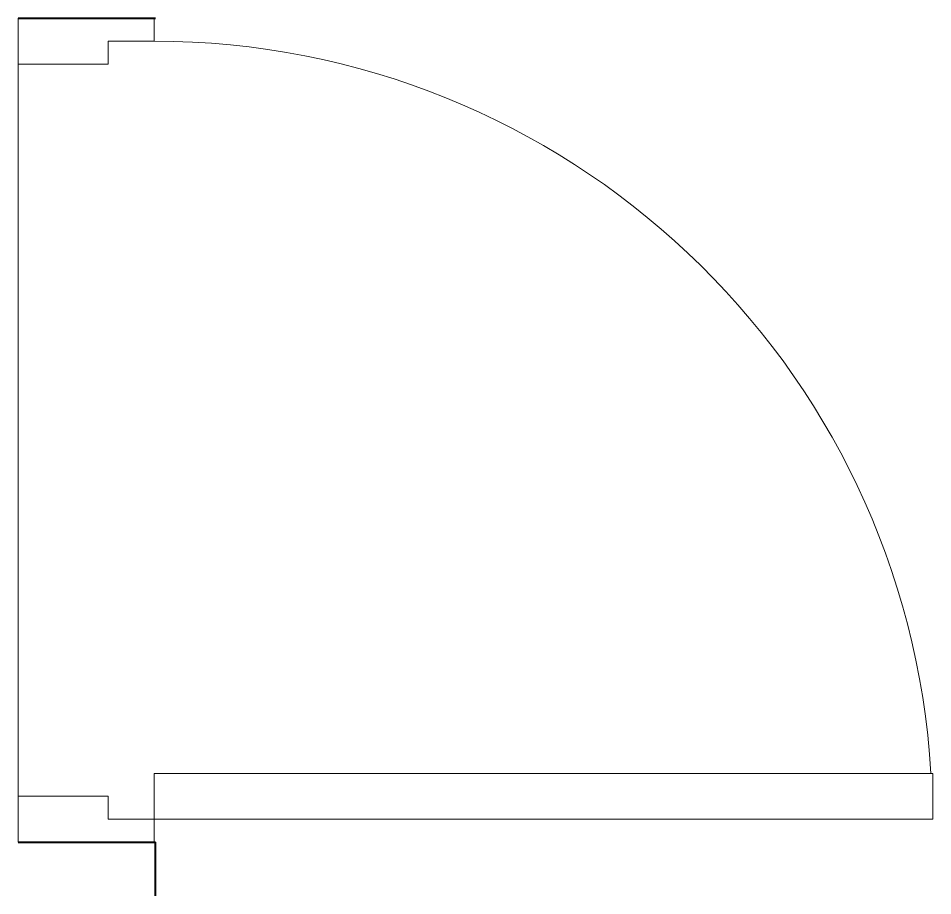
# Model space of a CAD drawing. Header units: millimetres. Extents: x 107 to 277, y 11 to 70.
# Drawn here: x 271.206 to 272.205, y 33.69 to 34.649 of the extents above; entities that cross this region are included whole.
import ezdxf

# ---------------------------------------------------------------- set-up
doc = ezdxf.new("R2010")
doc.units = ezdxf.units.MM
doc.layers.get('0').update_dxf_attribs({"lineweight": 0})
doc.layers.get('Defpoints').update_dxf_attribs({"color": 167, "lineweight": 0})
doc.layers.add('A-Door', color=40, linetype='Continuous', lineweight=0)
doc.layers.add('A-Wall', color=153, linetype='Continuous', lineweight=40)

# ---------------------------------------------------------------- blocks, each defined once
blk = doc.blocks.new('A-Door-80cm')
at = {"color": 9}
blk.add_arc((196.29572, 41.71206), 0.85, 93.37387, 180, dxfattribs=at)
at = {"layer": 'A-Door'}
for p, q in [((196.24569, 42.56261), (196.24569, 41.71206)), ((196.29572, 42.56261), (196.24569, 42.56261)), ((196.29572, 41.71206), (196.29572, 42.56261)), ((195.42072, 41.71206), (195.42072, 41.56376)), ((195.42072, 41.71206), (195.44572, 41.71206)), ((195.44572, 41.71206), (195.44572, 41.66203)), ((196.29572, 41.71206), (196.24569, 41.71206)), ((196.29572, 41.71206), (196.29572, 41.66203)), ((196.29572, 41.71206), (196.32072, 41.71206)), ((196.32072, 41.71206), (196.32072, 41.56376)), ((195.44572, 41.66203), (195.47072, 41.66203)), ((195.47072, 41.66203), (195.47072, 41.56376)), ((196.27072, 41.66203), (196.27072, 41.56376)), ((196.29572, 41.66203), (196.27072, 41.66203)), ((195.42072, 41.56376), (195.47072, 41.56376)), ((196.27072, 41.56376), (196.32072, 41.56376))]:
    blk.add_line(p, q, dxfattribs=at)
at = {"layer": 'Defpoints'}
blk.add_line((195.47064, 41.56376), (196.27072, 41.56376), dxfattribs=at)

msp = doc.modelspace()

# ---------------------------------------------------------------- linework, layer by layer
at = {"layer": 'A-Wall'}
for p, q in [((271.20638, 34.64889), (271.35638, 34.64889)), ((271.20638, 33.74889), (271.35638, 33.74889)), ((271.35638, 33.69021), (271.35638, 33.74889)), ((271.35638, 33.69021), (271.35638, 33.74889))]:
    msp.add_line(p, q, dxfattribs=at)

# ---------------------------------------------------------------- block references
at = {"layer": 'A-Door', "rotation": 270}
msp.add_blockref('A-Door-80cm', (229.64262, 230.0696), dxfattribs=at)

doc.saveas('drawing.dxf')
